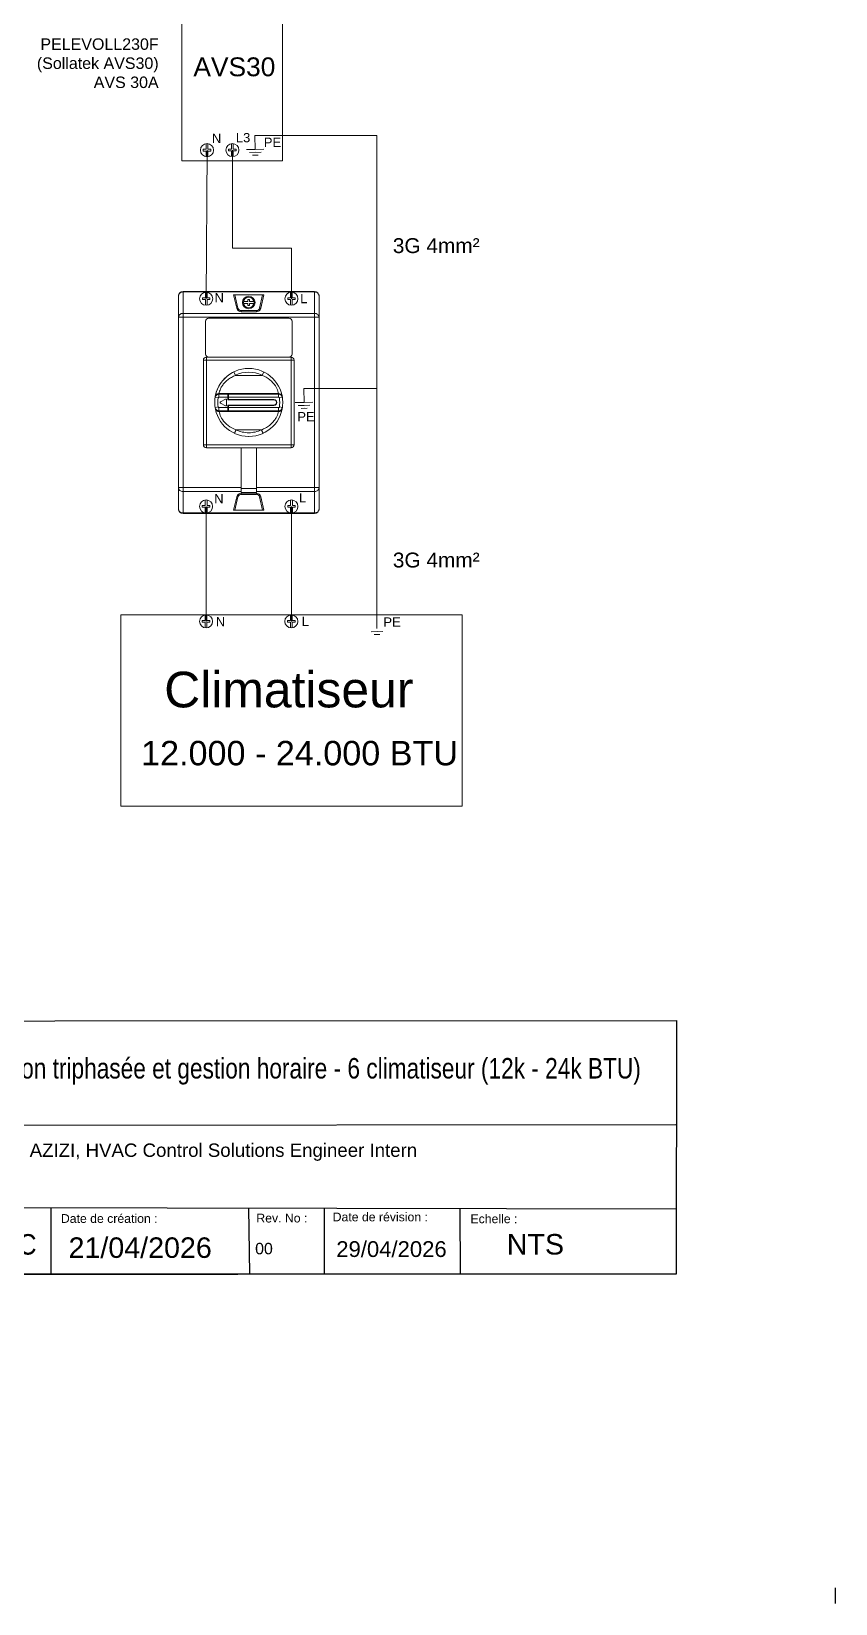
# Model space of a CAD drawing. Header units: millimetres. Extents: x 2593 to 3010, y 1326 to 1702.
# Drawn here: x 2912 to 3010.1, y 1325.7 to 1517.5 of the extents above; entities that cross this region are included whole.
import ezdxf
from ezdxf.enums import TextEntityAlignment as Align

# ---------------------------------------------------------------- set-up
doc = ezdxf.new("R2010")
doc.units = ezdxf.units.MM
for name, color, linetype, lineweight in [('01_Puissance', 250, 'Continuous', 20), ('03_Symbole', 250, 'Continuous', 15), ('_PROPRIETE_INTELLECTUELLE_AZIZI', 7, 'Continuous', 5)]:
    doc.layers.add(name, color=color, linetype=linetype, lineweight=lineweight)
doc.layers.add('04_Texte', color=7, linetype='Continuous')
doc.styles.get("Standard").update_dxf_attribs({"font": 'arial.ttf'})
doc.styles.add('TITLE', font='arial.ttf', dxfattribs={"width": 0.8})

# ---------------------------------------------------------------- blocks, each defined once
blk = doc.blocks.new('CARTOUCHE_AZIZI')
at = {"layer": '04_Texte', "linetype": 'Continuous'}
h = blk.add_hatch(color=256, dxfattribs=at)
h.paths.add_polyline_path([(-135.64, 28.9), (-135.78, 29.52), (-135.86, 29.69), (-136.11, 29.98), (-136.37, 30.06), (-136.77, 29.99), (-137.01, 29.9), (-137.47, 29.42), (-137.58, 29.21), (-137.68, 28.9), (-137.81, 28.51), (-137.79, 28.09), (-137.69, 27.72), (-137.36, 27.24), (-136.97, 27.13), (-136.55, 27.23), (-135.88, 27.93), (-135.75, 28.16)])
h.paths.add_polyline_path([(-135.2, 27.13), (-136.46, 26.65), (-138.43, 25.85), (-141.29, 24.49), (-142.52, 23.77), (-142.89, 23.46), (-142.59, 22.8), (-141.91, 23.13), (-141.46, 23.12), (-140.22, 23.71), (-138.66, 24.4), (-136.22, 25.3), (-134.37, 25.88), (-131.99, 26.58), (-130.84, 26.93), (-130.82, 27.49), (-131.4, 28.26)])
h.paths.add_polyline_path([(-137.67, 23.73), (-137.91, 23.69), (-138.2, 23.58), (-141.48, 22), (-144.78, 20.21), (-144.79, 19.63), (-144.6, 19.07), (-144.3, 18.88), (-142.73, 19.5), (-142.31, 19.57), (-142.46, 19.41), (-143.75, 18.78), (-145.3, 17.88), (-145.3, 17.38), (-145.12, 16.89), (-144.62, 16.42), (-142.11, 17.6), (-139.63, 18.65)])
h.paths.add_polyline_path([(-134.76, 18.76), (-134.65, 19.1), (-134.83, 19.83), (-135.26, 20.72), (-135.86, 21.39), (-136.08, 21.55), (-138.07, 17.64), (-138.78, 17.59), (-139.25, 17.72), (-139.7, 18.07), (-139.86, 18.07), (-140.73, 17.57), (-140.83, 17.31), (-140.83, 16.99), (-140.78, 16.7), (-140.63, 16.33), (-140.44, 16.18), (-140.1, 16.15), (-138.28, 17.07), (-136.39, 18.02)])
h.paths.add_polyline_path([(-134.97, 24.83), (-135.76, 24.49), (-135.78, 24.28), (-135.51, 24.16), (-133.95, 22.59), (-132.01, 23.59), (-130.75, 24.18), (-129.2, 24.87), (-129.12, 25.09), (-129.25, 25.66), (-129.7, 26.35), (-129.81, 26.44), (-130.05, 26.45), (-132.72, 25.64)])
h.paths.add_polyline_path([(-132.18, 22.92), (-133.5, 22.49), (-133.73, 22.31), (-133.29, 21.83), (-133.03, 21.31), (-130.39, 21.31), (-129.04, 21.82), (-127.76, 22.18), (-126.94, 22.37), (-126.86, 22.99), (-126.94, 23.41), (-127.22, 24.01), (-127.58, 24.03), (-130.23, 23.44)])
at = {"layer": '04_Texte'}
for p, q in [((-151.65, 30.85), (-98.23, 30.85)), ((-151.65, 11.27), (-98.23, 11.27)), ((-151.65, 0), (-98.23, 0)), ((-98.23, 0), (-53.45, 0))]:
    blk.add_line(p, q, dxfattribs=at)
at = {"layer": '04_Texte', "lineweight": -3}
for p, q in [((-98.23, 30.85), (-98.23, 0)), ((-98.23, 18.17), (-0.02, 18.24)), ((-98.23, 8.17), (-0.01, 7.96)), ((-76.3, 8.12), (-76.3, 0)), ((-52.18, 8.07), (-52.06, 0)), ((-42.92, 8.05), (-42.92, 0)), ((-26.4, 8.02), (-26.35, 0))]:
    blk.add_line(p, q, dxfattribs=at)
at = {"layer": '04_Texte', "linetype": 'Continuous'}
for p, q in [((-137.81, 28.51), (-137.68, 28.9)), ((-137.68, 28.9), (-137.58, 29.21)), ((-137.58, 29.21), (-137.47, 29.42)), ((-137.47, 29.42), (-137.01, 29.9)), ((-135.78, 29.52), (-135.64, 28.9)), ((-135.64, 28.9), (-135.75, 28.16)), ((-137.79, 28.09), (-137.81, 28.51)), ((-137.69, 27.72), (-137.79, 28.09)), ((-137.36, 27.24), (-137.69, 27.72)), ((-136.97, 27.13), (-137.36, 27.24)), ((-136.55, 27.23), (-136.97, 27.13)), ((-135.88, 27.93), (-136.55, 27.23)), ((-135.2, 27.13), (-136.46, 26.65)), ((-135.75, 28.16), (-135.88, 27.93)), ((-131.4, 28.26), (-135.2, 27.13)), ((-131.99, 26.58), (-130.84, 26.93)), ((-130.82, 27.49), (-131.4, 28.26)), ((-130.84, 26.93), (-130.82, 27.49)), ((-138.43, 25.85), (-141.29, 24.49)), ((-138.66, 24.4), (-136.22, 25.3)), ((-136.46, 26.65), (-138.43, 25.85)), ((-136.22, 25.3), (-134.37, 25.88)), ((-132.72, 25.64), (-134.97, 24.83)), ((-134.37, 25.88), (-131.99, 26.58)), ((-130.05, 26.45), (-132.72, 25.64)), ((-129.81, 26.44), (-130.05, 26.45)), ((-129.7, 26.35), (-129.81, 26.44)), ((-129.25, 25.66), (-129.7, 26.35)), ((-129.12, 25.09), (-129.25, 25.66)), ((-129.2, 24.87), (-129.12, 25.09)), ((-141.29, 24.49), (-142.52, 23.77)), ((-141.91, 23.13), (-141.46, 23.12)), ((-141.48, 22), (-138.2, 23.58)), ((-141.46, 23.12), (-140.22, 23.71)), ((-140.22, 23.71), (-138.66, 24.4)), ((-137.67, 23.73), (-139.63, 18.65)), ((-138.2, 23.58), (-137.91, 23.69)), ((-137.91, 23.69), (-137.67, 23.73)), ((-135.76, 24.49), (-135.78, 24.28)), ((-135.78, 24.28), (-135.51, 24.16)), ((-134.97, 24.83), (-135.76, 24.49)), ((-135.51, 24.16), (-133.95, 22.59)), ((-133.95, 22.59), (-132.01, 23.59)), ((-130.23, 23.44), (-132.18, 22.92)), ((-132.01, 23.59), (-130.75, 24.18)), ((-130.75, 24.18), (-129.2, 24.87)), ((-127.58, 24.03), (-130.23, 23.44)), ((-127.22, 24.01), (-127.58, 24.03)), ((-126.94, 23.41), (-127.22, 24.01)), ((-126.86, 22.99), (-126.94, 23.41)), ((-144.78, 20.21), (-141.48, 22)), ((-136.08, 21.55), (-138.07, 17.64)), ((-135.86, 21.39), (-136.08, 21.55)), ((-135.26, 20.72), (-135.86, 21.39)), ((-133.5, 22.49), (-133.73, 22.31)), ((-133.73, 22.31), (-133.29, 21.83)), ((-132.18, 22.92), (-133.5, 22.49)), ((-133.29, 21.83), (-133.03, 21.31)), ((-133.03, 21.31), (-130.39, 21.31)), ((-130.39, 21.31), (-129.04, 21.82)), ((-129.04, 21.82), (-127.76, 22.18)), ((-127.76, 22.18), (-126.94, 22.37)), ((-126.94, 22.37), (-126.86, 22.99)), ((-134.83, 19.83), (-135.26, 20.72)), ((-134.65, 19.1), (-134.83, 19.83)), ((-139.63, 18.65), (-142.11, 17.6)), ((-140.73, 17.57), (-140.83, 17.31)), ((-140.83, 17.31), (-140.83, 16.99)), ((-139.86, 18.07), (-140.73, 17.57)), ((-139.7, 18.07), (-139.86, 18.07)), ((-139.25, 17.72), (-139.7, 18.07)), ((-138.78, 17.59), (-139.25, 17.72)), ((-138.07, 17.64), (-138.78, 17.59)), ((-138.28, 17.07), (-136.39, 18.02)), ((-136.39, 18.02), (-134.76, 18.76)), ((-134.76, 18.76), (-134.65, 19.1)), ((-140.83, 16.99), (-140.78, 16.7)), ((-140.78, 16.7), (-140.63, 16.33)), ((-140.63, 16.33), (-140.44, 16.18)), ((-140.44, 16.18), (-140.1, 16.15)), ((-140.1, 16.15), (-138.28, 17.07))]:
    blk.add_line(p, q, dxfattribs=at)
at = {"layer": '04_Texte'}
blk.add_lwpolyline([(-151.68, 30.85), (0.03, 30.92), (0, 0), (-151.65, 0)], close=True, dxfattribs=at)
at = {"layer": '04_Texte', "style": 'TITLE'}
for s, p in [('Developer :', (-150.45, 29.01)), ('Titre : ', (-96.26, 28.59)), ('Dessinateur: ', (-96.69, 15.71)), ('Projet :', (-150.45, 9.54)), ('Fichier: ', (-96.89, 6.53)), ('Date de création :', (-75.05, 6.25)), ('Rev. No :', (-51.21, 6.3)), ('Date de révision :', (-41.9, 6.44)), ('Echelle : ', (-25.09, 6.21))]:
    blk.add_text(s, height=1.069, dxfattribs=at).set_placement(p)
at = {"layer": '04_Texte', "width": 0.882139}
blk.add_text('Sol_3_six_AC', height=2.5, dxfattribs=at).set_placement((-97.38, 2.38), (-78.03, 2.38), align=Align.FIT)
at = {"layer": '04_Texte', "lineweight": -3, "attachment_point": 1}
for s, width, gutter_width, insert, char_height in [('MSF-OCB', 13.1966, 12.5, (-116.15, 25.26), 2.5), ('Alejdin AZIZI, HVAC Control Solutions Engineer Intern', 58.1415, 8.14, (-86.32, 15.93), 1.6279), ('NTS', 14.2549, 12.5, (-20.66, 4.89), 2.5)]:
    blk.add_mtext_dynamic_manual_height_columns(s, width=width, gutter_width=gutter_width, heights=[0], dxfattribs=dict(at, insert=insert, char_height=char_height))
at = {"layer": '04_Texte', "char_height": 2.1397, "width": 54.778, "attachment_point": 5, "style": 'TITLE'}
for s, insert in [('{\\fArial|b1|i0|c0|p39;MEDECINS\\PSANS FRONTIERES}', (-127.27, 17.05)), ('{\\fArial|b1|i0|c0|p39;Control Solutions}', (-123.9, 5.55))]:
    blk.add_mtext(s, dxfattribs=dict(at, insert=insert))
at = {"layer": '04_Texte', "insert": (-74.12, 4.48), "char_height": 2.5, "attachment_point": 1}
blk.add_mtext_dynamic_manual_height_columns('21/04/2026', width=5.8436, gutter_width=12.5, heights=[0], dxfattribs=at)
at = {"layer": '04_Texte'}
for tag, p, height in [('DATE_REV', (-41.45, 2.09), 1.93), ('REV_NO', (-51.35, 2.42), 1.39)]:
    blk.add_attdef(tag, p, '', height=height, dxfattribs=at)
at = {"layer": '_PROPRIETE_INTELLECTUELLE_AZIZI', "insert": (-151.68, 30.87), "char_height": 0.0144, "attachment_point": 1}
blk.add_mtext_dynamic_manual_height_columns('ORIG_DWG_AUTH:_AZIZI_Alejdin_2026', width=0.3855, gutter_width=0.0719, heights=[0], dxfattribs=at)

msp = doc.modelspace()

# ---------------------------------------------------------------- linework, layer by layer
at = {"layer": '01_Puissance'}
for p, q in [((2939.26, 1504.77), (2939.28, 1503.07)), ((2954.11, 1504.77), (2939.26, 1504.77)), ((2954.11, 1473.89), (2954.11, 1504.77)), ((2933.41, 1502.98), (2933.31, 1484.85)), ((2936.51, 1502.99), (2936.51, 1491.04)), ((2938.22, 1503.06), (2940.35, 1503.09)), ((2939.28, 1503.07), (2938.22, 1503.06)), ((2938.58, 1502.71), (2940, 1502.73)), ((2939.29, 1502.72), (2938.58, 1502.71)), ((2938.94, 1502.36), (2939.65, 1502.37)), ((2939.3, 1502.36), (2938.94, 1502.36)), ((2942.61, 1501.68), (2942.61, 1501.68)), ((2936.51, 1491.04), (2943.71, 1491.04)), ((2943.71, 1491.04), (2943.71, 1484.86)), ((2945.22, 1473.89), (2945.25, 1472.2)), ((2945.22, 1473.89), (2954.11, 1473.89)), ((2954.11, 1446.3), (2954.11, 1473.89)), ((2944.18, 1472.18), (2946.32, 1472.22)), ((2945.25, 1472.2), (2944.18, 1472.18)), ((2944.54, 1471.83), (2945.97, 1471.86)), ((2945.26, 1471.84), (2944.54, 1471.83)), ((2945.26, 1471.49), (2944.91, 1471.48)), ((2944.91, 1471.48), (2945.62, 1471.49)), ((2933.3, 1459.52), (2933.3, 1445.5)), ((2943.71, 1459.52), (2943.7, 1445.5)), ((2954.11, 1446.3), (2954.14, 1444.61)), ((2953.44, 1444.24), (2954.86, 1444.26)), ((2954.15, 1444.25), (2953.44, 1444.24)), ((2953.8, 1443.89), (2954.51, 1443.9)), ((2954.15, 1443.89), (2953.8, 1443.89)), ((2990.64, 1365.88), (2990.64, 1368.54)), ((2990.64, 1368.54), (2990.64, 1365.88)), ((2990.64, 1365.88), (2986.65, 1365.88))]:
    msp.add_line(p, q, dxfattribs=at)
at = {"layer": '03_Symbole', "color": 7, "linetype": 'Continuous'}
for p, q in [((2933.31, 1503.09), (2933.31, 1503.77)), ((2933.52, 1503.09), (2933.52, 1503.77)), ((2936.4, 1503.09), (2936.4, 1503.78)), ((2936.62, 1503.09), (2936.62, 1503.78)), ((2932.95, 1503.09), (2932.95, 1502.87)), ((2933.31, 1503.09), (2932.95, 1503.09)), ((2932.95, 1502.87), (2933.31, 1502.87)), ((2933.31, 1502.87), (2933.31, 1502.19)), ((2933.87, 1503.09), (2933.52, 1503.09)), ((2933.52, 1502.87), (2933.52, 1502.19)), ((2933.52, 1502.87), (2933.87, 1502.87)), ((2933.87, 1502.87), (2933.87, 1503.09)), ((2936.05, 1502.88), (2936.05, 1503.09)), ((2936.05, 1503.09), (2936.4, 1503.09)), ((2936.4, 1502.88), (2936.05, 1502.88)), ((2936.4, 1502.88), (2936.4, 1502.2)), ((2936.62, 1503.09), (2936.97, 1503.09)), ((2936.62, 1502.88), (2936.62, 1502.2)), ((2936.97, 1502.88), (2936.62, 1502.88)), ((2936.97, 1503.09), (2936.97, 1502.88)), ((2932.85, 1484.74), (2932.85, 1484.96)), ((2932.85, 1484.96), (2933.21, 1484.96)), ((2933.21, 1484.74), (2932.85, 1484.74)), ((2933.21, 1484.96), (2933.21, 1485.64)), ((2933.21, 1484.74), (2933.21, 1484.06)), ((2933.42, 1484.96), (2933.42, 1485.64)), ((2933.42, 1484.96), (2933.77, 1484.96)), ((2933.42, 1484.74), (2933.42, 1484.06)), ((2933.77, 1484.74), (2933.42, 1484.74)), ((2933.77, 1484.96), (2933.77, 1484.74)), ((2943.25, 1484.75), (2943.25, 1484.96)), ((2943.25, 1484.96), (2943.6, 1484.96)), ((2943.6, 1484.75), (2943.25, 1484.75)), ((2943.6, 1484.96), (2943.6, 1485.65)), ((2943.6, 1484.75), (2943.6, 1484.07)), ((2943.81, 1484.96), (2943.81, 1485.65)), ((2943.81, 1484.96), (2944.17, 1484.96)), ((2943.81, 1484.75), (2943.81, 1484.07)), ((2944.17, 1484.75), (2943.81, 1484.75)), ((2944.17, 1484.96), (2944.17, 1484.75)), ((2932.84, 1459.42), (2932.84, 1459.63)), ((2932.84, 1459.63), (2933.19, 1459.63)), ((2933.19, 1459.42), (2932.84, 1459.42)), ((2933.19, 1459.63), (2933.19, 1460.31)), ((2933.19, 1459.42), (2933.19, 1458.73)), ((2933.41, 1459.63), (2933.41, 1460.31)), ((2933.41, 1459.63), (2933.76, 1459.63)), ((2933.41, 1459.42), (2933.41, 1458.73)), ((2933.76, 1459.42), (2933.41, 1459.42)), ((2933.76, 1459.63), (2933.76, 1459.42)), ((2943.25, 1459.42), (2943.25, 1459.63)), ((2943.25, 1459.63), (2943.6, 1459.63)), ((2943.6, 1459.42), (2943.25, 1459.42)), ((2943.6, 1459.63), (2943.6, 1460.31)), ((2943.6, 1459.42), (2943.6, 1458.73)), ((2943.82, 1459.63), (2943.82, 1460.31)), ((2943.82, 1459.63), (2944.17, 1459.63)), ((2943.82, 1459.42), (2943.82, 1458.73)), ((2944.17, 1459.42), (2943.82, 1459.42)), ((2944.17, 1459.63), (2944.17, 1459.42)), ((2933.19, 1445.61), (2933.19, 1446.29)), ((2933.4, 1445.61), (2933.4, 1446.29)), ((2943.6, 1445.61), (2943.6, 1446.29)), ((2943.81, 1445.61), (2943.81, 1446.29)), ((2932.84, 1445.61), (2932.84, 1445.39)), ((2933.19, 1445.61), (2932.84, 1445.61)), ((2932.84, 1445.39), (2933.19, 1445.39)), ((2933.19, 1445.39), (2933.19, 1444.71)), ((2933.76, 1445.61), (2933.4, 1445.61)), ((2933.4, 1445.39), (2933.4, 1444.71)), ((2933.4, 1445.39), (2933.76, 1445.39)), ((2933.76, 1445.39), (2933.76, 1445.61)), ((2943.24, 1445.39), (2943.24, 1445.61)), ((2943.24, 1445.61), (2943.6, 1445.61)), ((2943.6, 1445.39), (2943.24, 1445.39)), ((2943.6, 1445.39), (2943.6, 1444.71)), ((2943.81, 1445.61), (2944.16, 1445.61)), ((2943.81, 1445.39), (2943.81, 1444.71)), ((2944.16, 1445.39), (2943.81, 1445.39)), ((2944.16, 1445.61), (2944.16, 1445.39))]:
    msp.add_line(p, q, dxfattribs=at)
at = {"layer": '03_Symbole', "color": 7}
for p, q in [((2929.93, 1459.2), (2929.93, 1485.2)), ((2930.49, 1485.75), (2930.49, 1458.65)), ((2930.49, 1485.75), (2946.52, 1485.75)), ((2946.52, 1485.68), (2930.49, 1485.68)), ((2936.66, 1485.32), (2937.04, 1483.69)), ((2936.66, 1485.32), (2940.35, 1485.32)), ((2937.19, 1483.72), (2936.81, 1485.32)), ((2937.87, 1484.5), (2938.39, 1484.5)), ((2938.39, 1484.27), (2937.87, 1484.27)), ((2938.39, 1484.5), (2938.39, 1484.74)), ((2938.39, 1484.03), (2938.39, 1484.27)), ((2938.61, 1484.74), (2938.61, 1484.5)), ((2938.61, 1484.5), (2939.14, 1484.5)), ((2938.61, 1484.27), (2938.61, 1484.03)), ((2939.14, 1484.27), (2938.61, 1484.27)), ((2940.2, 1485.32), (2939.82, 1483.72)), ((2940.35, 1485.32), (2939.96, 1483.69)), ((2946.52, 1458.65), (2946.52, 1485.75)), ((2947.08, 1459.2), (2947.08, 1485.2)), ((2947.08, 1482.59), (2929.93, 1482.59)), ((2930.49, 1483.07), (2946.52, 1483.07)), ((2933.6, 1482.47), (2943.41, 1482.47)), ((2937.04, 1483.69), (2937.19, 1483.72)), ((2937.58, 1483.41), (2937.58, 1483.26)), ((2937.58, 1483.41), (2939.43, 1483.41)), ((2939.43, 1483.26), (2937.58, 1483.26)), ((2939.43, 1483.26), (2939.43, 1483.41)), ((2939.82, 1483.72), (2939.96, 1483.69)), ((2933.23, 1478.1), (2933.23, 1482.1)), ((2943.78, 1482.1), (2943.78, 1478.1)), ((2944.03, 1477.36), (2932.97, 1477.36)), ((2932.97, 1467.04), (2932.97, 1477.36)), ((2933.34, 1477.73), (2933.34, 1466.67)), ((2933.34, 1477.73), (2943.67, 1477.73)), ((2943.67, 1466.67), (2943.67, 1477.73)), ((2944.03, 1477.36), (2944.03, 1467.04)), ((2936.68, 1475.92), (2936.88, 1475.51)), ((2936.88, 1475.51), (2940.13, 1475.51)), ((2940.13, 1475.51), (2940.33, 1475.92)), ((2934.41, 1472.87), (2934.4, 1472.82)), ((2934.4, 1472.81), (2934.4, 1472.82)), ((2934.77, 1472.76), (2934.4, 1472.81)), ((2934.86, 1473.2), (2934.87, 1473.3)), ((2934.86, 1473.2), (2942.15, 1473.2)), ((2934.86, 1473.2), (2934.86, 1472.84)), ((2934.86, 1472.84), (2935.94, 1472.84)), ((2942.14, 1473.3), (2934.87, 1473.3)), ((2935.94, 1472.51), (2935.94, 1473.2)), ((2936.02, 1472.55), (2936.02, 1473.21)), ((2936.02, 1472.84), (2942.15, 1472.84)), ((2942.14, 1473.3), (2942.15, 1473.2)), ((2942.15, 1472.84), (2942.15, 1473.2)), ((2942.61, 1472.81), (2942.24, 1472.76)), ((2942.61, 1472.82), (2942.6, 1472.87)), ((2942.61, 1472.82), (2942.61, 1472.81)), ((2934.4, 1471.59), (2934.77, 1471.65)), ((2934.4, 1471.59), (2934.41, 1471.53)), ((2934.4, 1471.59), (2934.4, 1471.59)), ((2935.94, 1471.57), (2934.86, 1471.57)), ((2934.86, 1471.57), (2934.86, 1471.2)), ((2942.15, 1471.2), (2934.86, 1471.2)), ((2934.88, 1471.09), (2934.86, 1471.2)), ((2934.88, 1471.09), (2942.13, 1471.09)), ((2935.66, 1472.61), (2935.04, 1472.28)), ((2935.04, 1472.12), (2935.66, 1471.79)), ((2935.79, 1472.53), (2935.79, 1471.87)), ((2941.58, 1472.51), (2935.94, 1472.51)), ((2935.94, 1471.89), (2941.58, 1471.89)), ((2935.94, 1471.2), (2935.94, 1471.89)), ((2936.02, 1472.55), (2941.58, 1472.55)), ((2941.58, 1471.85), (2936.02, 1471.85)), ((2936.02, 1471.2), (2936.02, 1471.85)), ((2942.15, 1471.57), (2936.02, 1471.57)), ((2942.15, 1471.2), (2942.13, 1471.09)), ((2942.15, 1471.2), (2942.15, 1471.57)), ((2942.24, 1471.65), (2942.61, 1471.59)), ((2942.6, 1471.53), (2942.61, 1471.59)), ((2942.61, 1471.59), (2942.61, 1471.59)), ((2932.97, 1467.04), (2944.03, 1467.04)), ((2940.06, 1468.86), (2936.95, 1468.86)), ((2938.48, 1468.05), (2938.5, 1468.05)), ((2938.5, 1468.05), (2938.53, 1468.05)), ((2943.67, 1466.67), (2933.34, 1466.67)), ((2937.58, 1461.22), (2937.58, 1466.67)), ((2939.43, 1466.67), (2939.43, 1461.22)), ((2929.93, 1461.81), (2937.58, 1461.81)), ((2937.58, 1461.33), (2930.49, 1461.33)), ((2937.58, 1461.7), (2939.43, 1461.7)), ((2939.43, 1461.22), (2937.58, 1461.22)), ((2939.43, 1461.81), (2947.08, 1461.81)), ((2946.52, 1461.33), (2939.43, 1461.33)), ((2936.66, 1459.08), (2937.04, 1460.71)), ((2936.81, 1459.08), (2937.19, 1460.68)), ((2937.19, 1460.68), (2937.04, 1460.71)), ((2937.58, 1461.14), (2939.43, 1461.14)), ((2937.58, 1461.14), (2937.58, 1460.99)), ((2939.43, 1460.99), (2937.58, 1460.99)), ((2939.43, 1460.99), (2939.43, 1461.14)), ((2939.96, 1460.71), (2939.82, 1460.68)), ((2939.82, 1460.68), (2940.2, 1459.08)), ((2940.35, 1459.08), (2939.96, 1460.71)), ((2930.49, 1458.72), (2946.52, 1458.72)), ((2946.52, 1458.65), (2930.49, 1458.65)), ((2940.35, 1459.08), (2936.66, 1459.08))]:
    msp.add_line(p, q, dxfattribs=at)
at = {"layer": '03_Symbole'}
for points in [[(2930.32, 1521.99), (2942.61, 1521.99), (2942.61, 1501.68), (2930.32, 1501.68)], [(2922.88, 1446.3), (2964.52, 1446.3), (2964.52, 1422.96), (2922.89, 1422.96)]]:
    msp.add_lwpolyline(points, close=True, dxfattribs=at)
at = {"layer": '03_Symbole', "color": 7}
msp.add_lwpolyline([(2936.68, 1475.92), (2936.4, 1475.77), (2936.09, 1475.57), (2935.81, 1475.35), (2935.56, 1475.12), (2935.34, 1474.88), (2935.15, 1474.64), (2934.99, 1474.4), (2934.85, 1474.17), (2934.74, 1473.95), (2934.65, 1473.74), (2934.58, 1473.56), (2934.53, 1473.39), (2934.49, 1473.25), (2934.46, 1473.14), (2934.44, 1473.05), (2934.43, 1472.99), (2934.42, 1472.95), (2934.42, 1472.92)], dxfattribs=at)
at = {"layer": '03_Symbole', "color": 7, "linetype": 'Continuous'}
for centre in [(2933.41, 1502.98), (2936.51, 1502.99), (2933.31, 1484.85), (2943.71, 1484.86), (2933.3, 1459.52), (2943.71, 1459.52), (2933.3, 1445.5), (2943.7, 1445.5)]:
    msp.add_circle(centre, 0.798, dxfattribs=at)
at = {"layer": '03_Symbole', "color": 7}
for radius in [0.765, 0.645]:
    msp.add_circle((2938.5, 1484.39), radius, dxfattribs=at)
for centre, radius, start, end in [((2930.49, 1485.2), 0.553, 90, 180), ((2938.5, 1484.39), 0.369, 72.5424, 107.4576), ((2946.52, 1485.2), 0.553, 0, 90), ((2933.6, 1482.1), 0.369, 90, 180), ((2937.58, 1483.81), 0.553, 193.1999, 270), ((2937.58, 1483.81), 0.406, 193.1999, 270), ((2938.5, 1484.39), 0.369, 252.5424, 287.4576), ((2939.43, 1483.81), 0.406, 270, 346.8001), ((2939.43, 1483.81), 0.553, 270, 346.8001), ((2943.41, 1482.1), 0.369, 0, 90), ((2933.34, 1477.36), 0.369, 90, 180), ((2933.6, 1478.1), 0.369, 180, 270), ((2943.41, 1478.1), 0.369, 270, 0), ((2943.67, 1477.36), 0.369, 0, 90), ((2938.5, 1472.2), 4.15, 270.3268, 269.7091), ((2938.5, 1472.2), 3.69, 63.8397, 116.1603), ((2934.86, 1472.74), 0.461, 89.9713, 170.721), ((2934.87, 1472.84), 0.461, 89.9771, 170.0305), ((2938.5, 1472.2), 3.78, 171.5146, 188.3884), ((2934.86, 1472.74), 0.0922, 90.0179, 171.5334), ((2942.14, 1472.84), 0.461, 9.9695, 90.0229), ((2942.15, 1472.74), 0.461, 9.2833, 90.0286), ((2942.15, 1472.74), 0.0922, 8.4662, 89.9826), ((2938.5, 1472.2), 3.78, 351.6115, 8.4854), ((2934.86, 1471.66), 0.461, 189.3762, 270.0443), ((2934.88, 1471.55), 0.461, 190.227, 270.0354), ((2934.86, 1471.66), 0.0922, 188.3599, 269.9749), ((2935.09, 1472.2), 0.0922, 117.9019, 242), ((2935.7, 1472.53), 0.0922, 0, 117.9019), ((2935.7, 1471.87), 0.0922, 242, 0), ((2941.58, 1472.2), 0.35, 270, 90), ((2941.58, 1472.2), 0.313, 270, 90), ((2942.13, 1471.55), 0.461, 269.9646, 349.773), ((2942.15, 1471.66), 0.0922, 270.0299, 351.6357), ((2942.15, 1471.66), 0.461, 269.9641, 350.6738), ((2933.34, 1467.04), 0.369, 180, 270), ((2938.5, 1472.2), 3.69, 245.1039, 270.0004), ((2938.5, 1472.2), 3.69, 269.9996, 294.8961), ((2943.67, 1467.04), 0.369, 270, 0), ((2937.58, 1460.59), 0.553, 90, 166.8001), ((2937.58, 1460.59), 0.406, 90, 166.8001), ((2939.43, 1460.59), 0.553, 13.1999, 90), ((2939.43, 1460.59), 0.406, 13.1999, 90), ((2930.49, 1459.2), 0.553, 180, 270), ((2946.52, 1459.2), 0.553, 270, 0)]:
    msp.add_arc(centre, radius, start, end, dxfattribs=at)
for points, knots in [([(2930.49, 1485.68), (2930.41, 1485.68), (2930.27, 1485.65), (2930.09, 1485.55), (2929.98, 1485.41), (2929.94, 1485.29), (2929.93, 1485.23), (2929.93, 1485.2)], [0, 0, 0, 0, 0.265958, 0.522635, 0.765644, 0.883584, 1, 1, 1, 1]), ([(2947.08, 1485.2), (2947.08, 1485.23), (2947.07, 1485.29), (2947.03, 1485.41), (2946.92, 1485.55), (2946.74, 1485.65), (2946.59, 1485.68), (2946.52, 1485.68)], [0, 0, 0, 0, 0.116416, 0.234356, 0.477365, 0.734042, 1, 1, 1, 1]), ([(2929.93, 1482.59), (2929.93, 1482.62), (2929.94, 1482.69), (2929.98, 1482.81), (2930.09, 1482.94), (2930.27, 1483.05), (2930.41, 1483.07), (2930.49, 1483.07)], [0, 0, 0, 0, 0.116416, 0.234356, 0.477365, 0.734042, 1, 1, 1, 1]), ([(2946.52, 1483.07), (2946.59, 1483.07), (2946.74, 1483.05), (2946.92, 1482.94), (2947.03, 1482.81), (2947.07, 1482.69), (2947.08, 1482.62), (2947.08, 1482.59)], [0, 0, 0, 0, 0.265956, 0.522634, 0.765644, 0.883584, 1, 1, 1, 1]), ([(2934.87, 1473.3), (2934.89, 1473.39), (2934.94, 1473.58), (2935.07, 1473.9), (2935.26, 1474.25), (2935.55, 1474.62), (2935.93, 1474.97), (2936.38, 1475.28), (2936.71, 1475.44), (2936.88, 1475.51)], [0, 0, 0, 0, 0.091082, 0.192368, 0.323831, 0.47747, 0.645014, 0.820323, 1, 1, 1, 1]), ([(2940.13, 1475.51), (2940.47, 1475.37), (2941.08, 1475.02), (2941.73, 1474.32), (2942.03, 1473.71), (2942.12, 1473.39), (2942.14, 1473.3)], [0, 0, 0, 0, 0.354895, 0.6759, 0.908711, 1, 1, 1, 1]), ([(2936.95, 1468.86), (2936.61, 1468.99), (2935.97, 1469.34), (2935.3, 1470.04), (2934.99, 1470.66), (2934.9, 1470.99), (2934.88, 1471.09)], [0, 0, 0, 0, 0.352133, 0.672179, 0.906383, 1, 1, 1, 1]), ([(2942.13, 1471.09), (2942.11, 1470.99), (2942.06, 1470.79), (2941.92, 1470.47), (2941.72, 1470.11), (2941.42, 1469.74), (2941.03, 1469.39), (2940.57, 1469.08), (2940.23, 1468.93), (2940.06, 1468.86)], [0, 0, 0, 0, 0.093411, 0.195614, 0.32755, 0.481015, 0.647748, 0.821809, 1, 1, 1, 1]), ([(2936.76, 1468.44), (2936.76, 1468.44), (2936.76, 1468.44), (2936.76, 1468.44), (2936.76, 1468.44), (2936.76, 1468.45), (2936.76, 1468.45), (2936.77, 1468.46), (2936.77, 1468.47), (2936.78, 1468.49), (2936.79, 1468.51), (2936.8, 1468.53), (2936.81, 1468.56), (2936.83, 1468.59), (2936.85, 1468.64), (2936.88, 1468.71), (2936.92, 1468.78), (2936.94, 1468.83), (2936.95, 1468.86)], [0, 0, 0, 0, 0.001023, 0.004114, 0.009352, 0.01681, 0.026561, 0.038678, 0.0703, 0.112061, 0.163554, 0.224174, 0.293318, 0.370216, 0.453445, 0.632549, 0.81832, 1, 1, 1, 1]), ([(2940.25, 1468.44), (2940.25, 1468.44), (2940.25, 1468.44), (2940.25, 1468.44), (2940.25, 1468.44), (2940.25, 1468.45), (2940.24, 1468.45), (2940.24, 1468.46), (2940.24, 1468.47), (2940.23, 1468.49), (2940.22, 1468.51), (2940.21, 1468.53), (2940.19, 1468.56), (2940.18, 1468.59), (2940.16, 1468.64), (2940.13, 1468.71), (2940.09, 1468.78), (2940.07, 1468.83), (2940.06, 1468.86)], [0, 0, 0, 0, 0.001023, 0.004114, 0.009352, 0.01681, 0.026561, 0.038678, 0.0703, 0.112061, 0.163554, 0.224174, 0.293318, 0.370216, 0.453445, 0.632549, 0.81832, 1, 1, 1, 1]), ([(2930.49, 1461.33), (2930.41, 1461.33), (2930.27, 1461.35), (2930.09, 1461.46), (2929.98, 1461.59), (2929.94, 1461.71), (2929.93, 1461.78), (2929.93, 1461.81)], [0, 0, 0, 0, 0.265956, 0.522634, 0.765644, 0.883584, 1, 1, 1, 1]), ([(2947.08, 1461.81), (2947.08, 1461.78), (2947.07, 1461.71), (2947.03, 1461.59), (2946.92, 1461.46), (2946.74, 1461.35), (2946.59, 1461.33), (2946.52, 1461.33)], [0, 0, 0, 0, 0.116416, 0.234356, 0.477365, 0.734042, 1, 1, 1, 1]), ([(2929.93, 1459.2), (2929.93, 1459.17), (2929.94, 1459.11), (2929.98, 1458.99), (2930.09, 1458.85), (2930.27, 1458.75), (2930.41, 1458.72), (2930.49, 1458.72)], [0, 0, 0, 0, 0.116416, 0.234356, 0.477365, 0.734042, 1, 1, 1, 1]), ([(2946.52, 1458.72), (2946.59, 1458.72), (2946.74, 1458.75), (2946.92, 1458.85), (2947.03, 1458.99), (2947.07, 1459.11), (2947.08, 1459.17), (2947.08, 1459.2)], [0, 0, 0, 0, 0.265958, 0.522635, 0.765644, 0.883584, 1, 1, 1, 1])]:
    msp.add_open_spline(points, degree=3, knots=knots, dxfattribs=at)
at = {"layer": '04_Texte'}
for p, q in [((2942.61, 1501.68), (2942.61, 1501.68)), ((3010.08, 1325.7), (3010.08, 1327.62))]:
    msp.add_line(p, q, dxfattribs=at)

# ---------------------------------------------------------------- block references
at = {"layer": '01_Puissance'}
ref = msp.add_blockref('CARTOUCHE_AZIZI', (2990.64, 1365.88), dxfattribs=at)
ref.add_attrib('DATE_REV', '29/04/2026', (2949.18, 1367.97), dxfattribs={"layer": '04_Texte', "height": 1.926})
ref.add_attrib('REV_NO', '00', (2939.28, 1368.3), dxfattribs={"layer": '04_Texte', "height": 1.39})
ref.add_attrib('TITRE', 'Alimentation triphasée et gestion horaire - 6 climatiseur (12k - 24k BTU)', dxfattribs={"layer": '04_Texte', "height": 2.5, "width": 0.791496}).set_placement((2898.6, 1389.74), (2986.33, 1389.74), align=Align.FIT)

# ---------------------------------------------------------------- texts
at = {"layer": '04_Texte', "attachment_point": 1}
for s, width, gutter_width, insert, char_height in [('\\pxqr;PELEVOLL230F\\P(Sollatek AVS30)\\PAVS 30A', 17.33, 6.98, (2910.18, 1516.61), 1.3965), ('AVS30', 10.8576, 11.5, (2931.75, 1514.29), 2.299), ('N', 1.1335, 5.67, (2934.01, 1504.98), 1.13), ('L3', 1.1335, 5.67, (2936.93, 1505.07), 1.133), ('PE', 1.1335, 5.67, (2940.34, 1504.5), 1.133), ('N', 1.1335, 5.67, (2934.33, 1485.54), 1.13), ('L', 1.1335, 5.67, (2944.78, 1485.44), 1.13), ('PE', 1.1335, 5.67, (2944.43, 1471.03), 1.133), ('N', 1.1335, 5.67, (2934.29, 1461.03), 1.13), ('L', 1.1335, 5.67, (2944.62, 1461.13), 1.13), ('N', 1.1335, 5.67, (2934.48, 1446.03), 1.13), ('L', 1.1335, 5.67, (2944.97, 1446.06), 1.13), ('PE', 1.1335, 5.67, (2954.93, 1445.98), 1.133), ('Climatiseur', 38.2093, 21.76, (2928.19, 1439.36), 4.3515), ('12.000 - 24.000 BTU', 40.4111, 14.91, (2925.37, 1430.92), 2.9811)]:
    msp.add_mtext_dynamic_manual_height_columns(s, width=width, gutter_width=gutter_width, heights=[0], dxfattribs=dict(at, insert=insert, char_height=char_height))
at = {"layer": '04_Texte', "lineweight": -3, "char_height": 1.818, "attachment_point": 1}
for insert in [(2956.08, 1492.24), (2956.08, 1453.89)]:
    msp.add_mtext_dynamic_manual_height_columns('3G 4mm²', width=14.5847, gutter_width=9.09, heights=[0], dxfattribs=dict(at, insert=insert))

doc.saveas('drawing.dxf')
